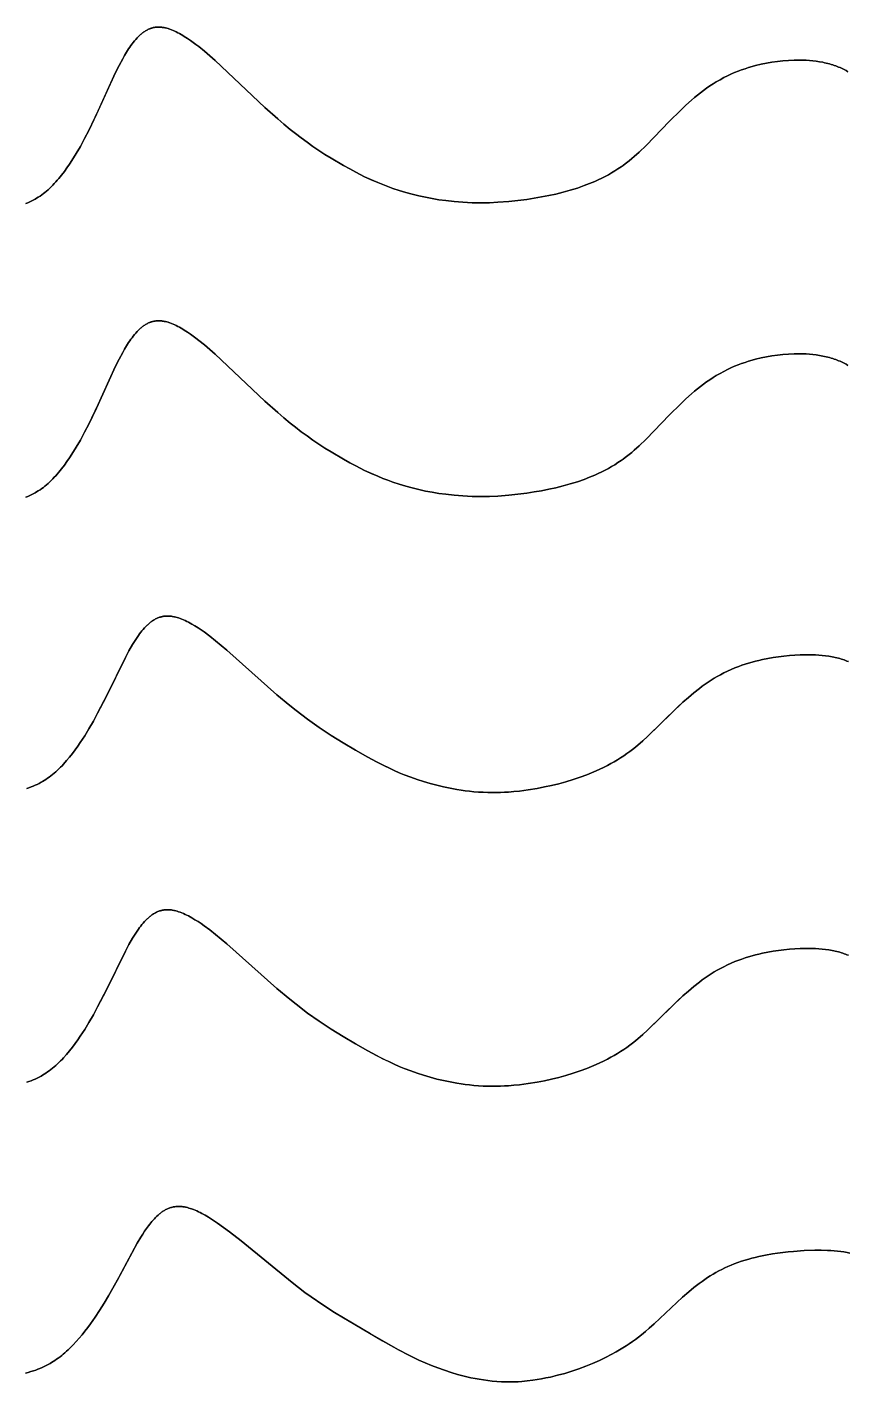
# Model space of a CAD drawing. Header units: feet. Extents: x 0 to 1.5, y 93.18 to 96.08.
# Drawn here: x 0.5625 to 0.75, y 93.5717 to 93.8813 of the extents above; entities that cross this region are included whole.
import ezdxf

# ---------------------------------------------------------------- set-up
doc = ezdxf.new("R2010")
doc.units = ezdxf.units.FT
doc.header["$MEASUREMENT"] = 0
doc.layers.add('Default', color=7, linetype='Continuous', true_color=0x000000)

msp = doc.modelspace()

# ---------------------------------------------------------------- linework, layer by layer
at = {"layer": 'Default'}
for points in [[(0.56218, 93.841), (0.56265, 93.84119), (0.56311, 93.84139), (0.56356, 93.8416), (0.56401, 93.84183), (0.56434, 93.84201), (0.56466, 93.8422), (0.56506, 93.84245), (0.56545, 93.8427), (0.56583, 93.84297), (0.56621, 93.84325), (0.56657, 93.84354), (0.56693, 93.84384), (0.56729, 93.84415), (0.56763, 93.84446), (0.568, 93.84481), (0.56836, 93.84517), (0.56871, 93.84554), (0.56906, 93.84592), (0.5694, 93.8463), (0.56973, 93.84669), (0.57038, 93.84749), (0.57101, 93.84831), (0.57161, 93.84914), (0.57219, 93.84998), (0.57274, 93.85082), (0.57373, 93.85242), (0.57466, 93.85404), (0.57563, 93.85584), (0.57657, 93.85767), (0.57872, 93.86218), (0.58273, 93.87096), (0.58353, 93.87255), (0.58434, 93.87409), (0.58476, 93.87482), (0.58521, 93.87558), (0.58569, 93.87634), (0.58594, 93.87672), (0.5862, 93.87709), (0.58647, 93.87746), (0.58675, 93.87782), (0.58703, 93.87817), (0.58732, 93.87851), (0.58762, 93.87884), (0.58777, 93.87899), (0.58792, 93.87915), (0.58808, 93.8793), (0.58823, 93.87945), (0.58839, 93.87959), (0.58855, 93.87973), (0.58871, 93.87986), (0.58887, 93.87998), (0.58904, 93.8801), (0.5892, 93.88022), (0.58937, 93.88033), (0.58955, 93.88044), (0.58972, 93.88055), (0.5899, 93.88064), (0.59008, 93.88073), (0.59026, 93.88082), (0.59045, 93.8809), (0.59055, 93.88094), (0.59064, 93.88097), (0.59074, 93.88101), (0.59083, 93.88104), (0.59093, 93.88107), (0.59103, 93.8811), (0.59113, 93.88113), (0.59123, 93.88115), (0.59133, 93.88118), (0.59143, 93.8812), (0.59159, 93.88123), (0.59176, 93.88126), (0.59192, 93.88128), (0.59209, 93.88129), (0.59227, 93.8813), (0.59244, 93.88131), (0.59262, 93.88131), (0.5928, 93.8813), (0.59295, 93.8813), (0.5931, 93.88128), (0.59324, 93.88127), (0.59339, 93.88125), (0.59349, 93.88124), (0.59364, 93.88121), (0.5938, 93.88118), (0.59395, 93.88115), (0.5941, 93.88112), (0.5944, 93.88104), (0.5947, 93.88096), (0.59489, 93.8809), (0.59508, 93.88084), (0.59545, 93.8807), (0.59583, 93.88055), (0.59621, 93.88038), (0.59658, 93.88021), (0.59696, 93.88002), (0.59733, 93.87982), (0.59769, 93.87962), (0.59806, 93.87941), (0.59841, 93.87919), (0.59911, 93.87874), (0.59979, 93.87828), (0.60043, 93.87782), (0.60108, 93.87734), (0.60172, 93.87684), (0.603, 93.8758), (0.60426, 93.87473), (0.60547, 93.87366), (0.6168, 93.86297), (0.61974, 93.86033), (0.62115, 93.85911), (0.62259, 93.85793), (0.62379, 93.85698), (0.62512, 93.85597), (0.62646, 93.85499), (0.6278, 93.85404), (0.62917, 93.85312), (0.63054, 93.85222), (0.63194, 93.85135), (0.63481, 93.84966), (0.6362, 93.84889), (0.6376, 93.84814), (0.63961, 93.84712), (0.64146, 93.84627), (0.64259, 93.84578), (0.64373, 93.84532), (0.64488, 93.84488), (0.64604, 93.84446), (0.64751, 93.84397), (0.649, 93.84353), (0.6505, 93.84312), (0.65201, 93.84275), (0.65353, 93.84242), (0.65505, 93.84212), (0.65658, 93.84187), (0.65812, 93.84166), (0.66007, 93.84144), (0.66201, 93.84129), (0.66416, 93.84119), (0.66632, 93.84116), (0.66816, 93.84119), (0.67, 93.84128), (0.67253, 93.84147), (0.6746, 93.84169), (0.67666, 93.84195), (0.67832, 93.8422), (0.67998, 93.84249), (0.68165, 93.84281), (0.68331, 93.84317), (0.68495, 93.84358), (0.68659, 93.84403), (0.6882, 93.84453), (0.68979, 93.84509), (0.69101, 93.84556), (0.69221, 93.84606), (0.69299, 93.84641), (0.69376, 93.84678), (0.69453, 93.84717), (0.69528, 93.84757), (0.69602, 93.84799), (0.69675, 93.84843), (0.69747, 93.8489), (0.69818, 93.84938), (0.69865, 93.84971), (0.69912, 93.85006), (0.70003, 93.85077), (0.70061, 93.85125), (0.70118, 93.85174), (0.70229, 93.85274), (0.70389, 93.85427), (0.70926, 93.85979), (0.71174, 93.86228), (0.71301, 93.86348), (0.71431, 93.86465), (0.71497, 93.86521), (0.71564, 93.86577), (0.71632, 93.86631), (0.71702, 93.86684), (0.71772, 93.86735), (0.71845, 93.86785), (0.71919, 93.86833), (0.71994, 93.8688), (0.72079, 93.86929), (0.72164, 93.86976), (0.72252, 93.87019), (0.7234, 93.87061), (0.72411, 93.87091), (0.7249, 93.87123), (0.72571, 93.87153), (0.7265, 93.8718), (0.72731, 93.87206), (0.72812, 93.8723), (0.72893, 93.87252), (0.73015, 93.87281), (0.73139, 93.87307), (0.73264, 93.87329), (0.7339, 93.87347), (0.73516, 93.87361), (0.73643, 93.87371), (0.73769, 93.87377), (0.73895, 93.87378), (0.73969, 93.87376), (0.74043, 93.87373), (0.74121, 93.87368), (0.74199, 93.87361), (0.74276, 93.87352), (0.74354, 93.8734), (0.74431, 93.87326), (0.74469, 93.87318), (0.74507, 93.87309), (0.74545, 93.873), (0.74582, 93.87289), (0.7462, 93.87278), (0.74657, 93.87267), (0.7469, 93.87256), (0.74723, 93.87244), (0.74756, 93.87232), (0.74788, 93.87218), (0.7482, 93.87205), (0.74852, 93.8719), (0.74884, 93.87175), (0.74915, 93.8716), (0.74959, 93.87136), (0.75001, 93.87112)], [(0.75001, 93.87112), (0.74959, 93.87136), (0.74915, 93.8716), (0.74884, 93.87175), (0.74852, 93.8719), (0.7482, 93.87205), (0.74788, 93.87218), (0.74756, 93.87232), (0.74723, 93.87244), (0.7469, 93.87256), (0.74657, 93.87267), (0.7462, 93.87278), (0.74582, 93.87289), (0.74545, 93.873), (0.74507, 93.87309), (0.74469, 93.87318), (0.74431, 93.87326), (0.74354, 93.8734), (0.74276, 93.87352), (0.74199, 93.87361), (0.74121, 93.87368), (0.74043, 93.87373), (0.73969, 93.87376), (0.73895, 93.87378), (0.73769, 93.87377), (0.73643, 93.87371), (0.73516, 93.87361), (0.7339, 93.87347), (0.73264, 93.87329), (0.73139, 93.87307), (0.73015, 93.87281), (0.72893, 93.87252), (0.72812, 93.8723), (0.72731, 93.87206), (0.7265, 93.8718), (0.72571, 93.87153), (0.7249, 93.87123), (0.72411, 93.87091), (0.7234, 93.87061), (0.72252, 93.87019), (0.72164, 93.86976), (0.72079, 93.86929), (0.71994, 93.8688), (0.71919, 93.86833), (0.71845, 93.86785), (0.71772, 93.86735), (0.71702, 93.86684), (0.71632, 93.86631), (0.71564, 93.86577), (0.71497, 93.86521), (0.71431, 93.86465), (0.71301, 93.86348), (0.71174, 93.86228), (0.70926, 93.85979), (0.70389, 93.85427), (0.70229, 93.85274), (0.70118, 93.85174), (0.70061, 93.85125), (0.70003, 93.85077), (0.69912, 93.85006), (0.69865, 93.84971), (0.69818, 93.84938), (0.69747, 93.8489), (0.69675, 93.84843), (0.69602, 93.84799), (0.69528, 93.84757), (0.69453, 93.84717), (0.69376, 93.84678), (0.69299, 93.84641), (0.69221, 93.84606), (0.69101, 93.84556), (0.68979, 93.84509), (0.6882, 93.84453), (0.68659, 93.84403), (0.68495, 93.84358), (0.68331, 93.84317), (0.68165, 93.84281), (0.67998, 93.84249), (0.67832, 93.8422), (0.67666, 93.84195), (0.6746, 93.84169), (0.67253, 93.84147), (0.67, 93.84128), (0.66816, 93.84119), (0.66632, 93.84116), (0.66416, 93.84119), (0.66201, 93.84129), (0.66007, 93.84144), (0.65812, 93.84166), (0.65658, 93.84187), (0.65505, 93.84212), (0.65353, 93.84242), (0.65201, 93.84275), (0.6505, 93.84312), (0.649, 93.84353), (0.64751, 93.84397), (0.64604, 93.84446), (0.64488, 93.84488), (0.64373, 93.84532), (0.64259, 93.84578), (0.64118, 93.84639), (0.63961, 93.84712), (0.6376, 93.84814), (0.6362, 93.84889), (0.63481, 93.84966), (0.63194, 93.85135), (0.63054, 93.85222), (0.62917, 93.85312), (0.6278, 93.85404), (0.62646, 93.85499), (0.62512, 93.85597), (0.62379, 93.85698), (0.62259, 93.85793), (0.62115, 93.85911), (0.61974, 93.86033), (0.6168, 93.86297), (0.60547, 93.87366), (0.60426, 93.87473), (0.603, 93.8758), (0.60172, 93.87684), (0.60108, 93.87734), (0.60043, 93.87782), (0.59979, 93.87828), (0.59911, 93.87874), (0.59841, 93.87919), (0.59806, 93.87941), (0.59769, 93.87962), (0.59733, 93.87982), (0.59696, 93.88002), (0.59658, 93.88021), (0.59621, 93.88038), (0.59583, 93.88055), (0.59545, 93.8807), (0.59508, 93.88084), (0.59489, 93.8809), (0.5947, 93.88096), (0.5944, 93.88104), (0.5941, 93.88112), (0.59395, 93.88115), (0.5938, 93.88118), (0.59364, 93.88121), (0.59349, 93.88124), (0.59339, 93.88125), (0.59324, 93.88127), (0.5931, 93.88128), (0.59295, 93.8813), (0.5928, 93.8813), (0.59262, 93.88131), (0.59244, 93.88131), (0.59227, 93.8813), (0.59209, 93.88129), (0.59192, 93.88128), (0.59176, 93.88126), (0.59159, 93.88123), (0.59143, 93.8812), (0.59133, 93.88118), (0.59123, 93.88115), (0.59113, 93.88113), (0.59103, 93.8811), (0.59093, 93.88107), (0.59083, 93.88104), (0.59074, 93.88101), (0.59064, 93.88097), (0.59055, 93.88094), (0.59045, 93.8809), (0.59026, 93.88082), (0.59008, 93.88073), (0.5899, 93.88064), (0.58972, 93.88055), (0.58955, 93.88044), (0.58937, 93.88033), (0.5892, 93.88022), (0.58904, 93.8801), (0.58887, 93.87998), (0.58871, 93.87986), (0.58855, 93.87973), (0.58839, 93.87959), (0.58823, 93.87945), (0.58808, 93.8793), (0.58792, 93.87915), (0.58777, 93.87899), (0.58762, 93.87884), (0.58732, 93.87851), (0.58703, 93.87817), (0.58675, 93.87782), (0.58647, 93.87746), (0.5862, 93.87709), (0.58594, 93.87672), (0.58569, 93.87634), (0.58521, 93.87558), (0.58476, 93.87482), (0.58434, 93.87409), (0.58353, 93.87255), (0.58273, 93.87096), (0.57835, 93.86138), (0.57657, 93.85767), (0.57563, 93.85584), (0.57466, 93.85404), (0.57373, 93.85242), (0.57274, 93.85082), (0.57219, 93.84998), (0.57161, 93.84914), (0.57101, 93.84831), (0.57038, 93.84749), (0.56973, 93.84669), (0.5694, 93.8463), (0.56906, 93.84592), (0.56871, 93.84554), (0.56836, 93.84517), (0.568, 93.84481), (0.56763, 93.84446), (0.56729, 93.84415), (0.56693, 93.84384), (0.56657, 93.84354), (0.56621, 93.84325), (0.56583, 93.84297), (0.56545, 93.8427), (0.56506, 93.84245), (0.56466, 93.8422), (0.56434, 93.84201), (0.56401, 93.84183), (0.56356, 93.8416), (0.56311, 93.84139), (0.56265, 93.84119), (0.56218, 93.841)], [(0.56218, 93.77389), (0.56265, 93.77408), (0.56311, 93.77427), (0.56356, 93.77449), (0.56401, 93.77472), (0.56434, 93.7749), (0.56466, 93.77509), (0.56506, 93.77533), (0.56545, 93.77559), (0.56583, 93.77586), (0.56621, 93.77614), (0.56657, 93.77643), (0.56693, 93.77673), (0.56729, 93.77704), (0.56763, 93.77735), (0.568, 93.7777), (0.56836, 93.77806), (0.56871, 93.77843), (0.56906, 93.7788), (0.5694, 93.77919), (0.56973, 93.77958), (0.57038, 93.78038), (0.57101, 93.78119), (0.57161, 93.78203), (0.57219, 93.78287), (0.57274, 93.78371), (0.57373, 93.7853), (0.57466, 93.78692), (0.57563, 93.78873), (0.57657, 93.79056), (0.57872, 93.79506), (0.58273, 93.80384), (0.58353, 93.80544), (0.58434, 93.80697), (0.58476, 93.80771), (0.58521, 93.80847), (0.58569, 93.80923), (0.58594, 93.8096), (0.5862, 93.80998), (0.58647, 93.81034), (0.58675, 93.8107), (0.58703, 93.81106), (0.58732, 93.8114), (0.58762, 93.81172), (0.58777, 93.81188), (0.58792, 93.81204), (0.58808, 93.81219), (0.58823, 93.81233), (0.58839, 93.81248), (0.58855, 93.81261), (0.58871, 93.81274), (0.58887, 93.81287), (0.58904, 93.81299), (0.5892, 93.81311), (0.58937, 93.81322), (0.58955, 93.81333), (0.58972, 93.81343), (0.5899, 93.81353), (0.59008, 93.81362), (0.59026, 93.81371), (0.59045, 93.81379), (0.59055, 93.81383), (0.59064, 93.81386), (0.59074, 93.8139), (0.59083, 93.81393), (0.59093, 93.81396), (0.59103, 93.81399), (0.59113, 93.81402), (0.59123, 93.81404), (0.59133, 93.81407), (0.59143, 93.81409), (0.59159, 93.81412), (0.59176, 93.81414), (0.59192, 93.81417), (0.59209, 93.81418), (0.59227, 93.81419), (0.59244, 93.8142), (0.59262, 93.8142), (0.5928, 93.81419), (0.59295, 93.81418), (0.5931, 93.81417), (0.59324, 93.81416), (0.59339, 93.81414), (0.59349, 93.81412), (0.59364, 93.8141), (0.5938, 93.81407), (0.59395, 93.81404), (0.5941, 93.81401), (0.5944, 93.81393), (0.5947, 93.81385), (0.59489, 93.81379), (0.59508, 93.81372), (0.59545, 93.81359), (0.59583, 93.81344), (0.59621, 93.81327), (0.59658, 93.8131), (0.59696, 93.81291), (0.59733, 93.81271), (0.59769, 93.81251), (0.59806, 93.8123), (0.59841, 93.81208), (0.59911, 93.81163), (0.59979, 93.81117), (0.60043, 93.81071), (0.60108, 93.81023), (0.60172, 93.80973), (0.603, 93.80869), (0.60426, 93.80762), (0.60547, 93.80655), (0.6168, 93.79586), (0.61974, 93.79321), (0.62115, 93.792), (0.62259, 93.79082), (0.62379, 93.78987), (0.62512, 93.78886), (0.62646, 93.78788), (0.6278, 93.78693), (0.62917, 93.78601), (0.63054, 93.78511), (0.63194, 93.78424), (0.63481, 93.78255), (0.6362, 93.78177), (0.6376, 93.78102), (0.63961, 93.78001), (0.64146, 93.77916), (0.64259, 93.77867), (0.64373, 93.7782), (0.64488, 93.77777), (0.64604, 93.77735), (0.64751, 93.77686), (0.649, 93.77641), (0.6505, 93.776), (0.65201, 93.77563), (0.65353, 93.7753), (0.65505, 93.77501), (0.65658, 93.77476), (0.65812, 93.77455), (0.66007, 93.77433), (0.66201, 93.77418), (0.66416, 93.77408), (0.66632, 93.77405), (0.66816, 93.77408), (0.67, 93.77416), (0.67253, 93.77436), (0.6746, 93.77458), (0.67666, 93.77484), (0.67832, 93.77509), (0.67998, 93.77538), (0.68165, 93.7757), (0.68331, 93.77606), (0.68495, 93.77647), (0.68659, 93.77692), (0.6882, 93.77742), (0.68979, 93.77797), (0.69101, 93.77844), (0.69221, 93.77895), (0.69299, 93.7793), (0.69376, 93.77967), (0.69453, 93.78005), (0.69528, 93.78046), (0.69602, 93.78088), (0.69675, 93.78132), (0.69747, 93.78178), (0.69818, 93.78226), (0.69865, 93.7826), (0.69912, 93.78294), (0.70003, 93.78366), (0.70061, 93.78413), (0.70118, 93.78462), (0.70229, 93.78563), (0.70389, 93.78716), (0.70926, 93.79268), (0.71174, 93.79517), (0.71301, 93.79637), (0.71431, 93.79753), (0.71497, 93.7981), (0.71564, 93.79865), (0.71632, 93.7992), (0.71702, 93.79972), (0.71772, 93.80024), (0.71845, 93.80074), (0.71919, 93.80122), (0.71994, 93.80169), (0.72079, 93.80218), (0.72164, 93.80264), (0.72252, 93.80308), (0.7234, 93.80349), (0.72411, 93.8038), (0.7249, 93.80412), (0.72571, 93.80441), (0.7265, 93.80469), (0.72731, 93.80495), (0.72812, 93.80519), (0.72893, 93.80541), (0.73015, 93.8057), (0.73139, 93.80596), (0.73264, 93.80618), (0.7339, 93.80636), (0.73516, 93.8065), (0.73643, 93.8066), (0.73769, 93.80665), (0.73895, 93.80667), (0.73969, 93.80665), (0.74043, 93.80662), (0.74121, 93.80657), (0.74199, 93.8065), (0.74276, 93.80641), (0.74354, 93.80629), (0.74431, 93.80615), (0.74469, 93.80607), (0.74507, 93.80598), (0.74545, 93.80588), (0.74582, 93.80578), (0.7462, 93.80567), (0.74657, 93.80556), (0.7469, 93.80544), (0.74723, 93.80533), (0.74756, 93.8052), (0.74788, 93.80507), (0.7482, 93.80494), (0.74852, 93.80479), (0.74884, 93.80464), (0.74915, 93.80448), (0.74959, 93.80425), (0.75001, 93.804)], [(0.75001, 93.804), (0.74959, 93.80425), (0.74915, 93.80448), (0.74884, 93.80464), (0.74852, 93.80479), (0.7482, 93.80494), (0.74788, 93.80507), (0.74756, 93.8052), (0.74723, 93.80533), (0.7469, 93.80544), (0.74657, 93.80556), (0.7462, 93.80567), (0.74582, 93.80578), (0.74545, 93.80588), (0.74507, 93.80598), (0.74469, 93.80607), (0.74431, 93.80615), (0.74354, 93.80629), (0.74276, 93.80641), (0.74199, 93.8065), (0.74121, 93.80657), (0.74043, 93.80662), (0.73969, 93.80665), (0.73895, 93.80667), (0.73769, 93.80665), (0.73643, 93.8066), (0.73516, 93.8065), (0.7339, 93.80636), (0.73264, 93.80618), (0.73139, 93.80596), (0.73015, 93.8057), (0.72893, 93.80541), (0.72812, 93.80519), (0.72731, 93.80495), (0.7265, 93.80469), (0.72571, 93.80441), (0.7249, 93.80412), (0.72411, 93.8038), (0.7234, 93.80349), (0.72252, 93.80308), (0.72164, 93.80264), (0.72079, 93.80218), (0.71994, 93.80169), (0.71919, 93.80122), (0.71845, 93.80074), (0.71772, 93.80024), (0.71702, 93.79972), (0.71632, 93.7992), (0.71564, 93.79865), (0.71497, 93.7981), (0.71431, 93.79753), (0.71301, 93.79637), (0.71174, 93.79517), (0.70926, 93.79268), (0.70389, 93.78716), (0.70229, 93.78563), (0.70118, 93.78462), (0.70061, 93.78413), (0.70003, 93.78366), (0.69912, 93.78294), (0.69865, 93.7826), (0.69818, 93.78226), (0.69747, 93.78178), (0.69675, 93.78132), (0.69602, 93.78088), (0.69528, 93.78046), (0.69453, 93.78005), (0.69376, 93.77967), (0.69299, 93.7793), (0.69221, 93.77895), (0.69101, 93.77844), (0.68979, 93.77797), (0.6882, 93.77742), (0.68659, 93.77692), (0.68495, 93.77647), (0.68331, 93.77606), (0.68165, 93.7757), (0.67998, 93.77538), (0.67832, 93.77509), (0.67666, 93.77484), (0.6746, 93.77458), (0.67253, 93.77436), (0.67, 93.77416), (0.66816, 93.77408), (0.66632, 93.77405), (0.66416, 93.77408), (0.66201, 93.77418), (0.66007, 93.77433), (0.65812, 93.77455), (0.65658, 93.77476), (0.65505, 93.77501), (0.65353, 93.7753), (0.65201, 93.77563), (0.6505, 93.776), (0.649, 93.77641), (0.64751, 93.77686), (0.64604, 93.77735), (0.64488, 93.77777), (0.64373, 93.7782), (0.64259, 93.77867), (0.64118, 93.77928), (0.63961, 93.78001), (0.6376, 93.78102), (0.6362, 93.78177), (0.63481, 93.78255), (0.63194, 93.78424), (0.63054, 93.78511), (0.62917, 93.78601), (0.6278, 93.78693), (0.62646, 93.78788), (0.62512, 93.78886), (0.62379, 93.78987), (0.62259, 93.79082), (0.62115, 93.792), (0.61974, 93.79321), (0.6168, 93.79586), (0.60547, 93.80655), (0.60426, 93.80762), (0.603, 93.80869), (0.60172, 93.80973), (0.60108, 93.81023), (0.60043, 93.81071), (0.59979, 93.81117), (0.59911, 93.81163), (0.59841, 93.81208), (0.59806, 93.8123), (0.59769, 93.81251), (0.59733, 93.81271), (0.59696, 93.81291), (0.59658, 93.8131), (0.59621, 93.81327), (0.59583, 93.81344), (0.59545, 93.81359), (0.59508, 93.81372), (0.59489, 93.81379), (0.5947, 93.81385), (0.5944, 93.81393), (0.5941, 93.81401), (0.59395, 93.81404), (0.5938, 93.81407), (0.59364, 93.8141), (0.59349, 93.81412), (0.59339, 93.81414), (0.59324, 93.81416), (0.5931, 93.81417), (0.59295, 93.81418), (0.5928, 93.81419), (0.59262, 93.8142), (0.59244, 93.8142), (0.59227, 93.81419), (0.59209, 93.81418), (0.59192, 93.81417), (0.59176, 93.81414), (0.59159, 93.81412), (0.59143, 93.81409), (0.59133, 93.81407), (0.59123, 93.81404), (0.59113, 93.81402), (0.59103, 93.81399), (0.59093, 93.81396), (0.59083, 93.81393), (0.59074, 93.8139), (0.59064, 93.81386), (0.59055, 93.81383), (0.59045, 93.81379), (0.59026, 93.81371), (0.59008, 93.81362), (0.5899, 93.81353), (0.58972, 93.81343), (0.58955, 93.81333), (0.58937, 93.81322), (0.5892, 93.81311), (0.58904, 93.81299), (0.58887, 93.81287), (0.58871, 93.81274), (0.58855, 93.81261), (0.58839, 93.81248), (0.58823, 93.81233), (0.58808, 93.81219), (0.58792, 93.81204), (0.58777, 93.81188), (0.58762, 93.81172), (0.58732, 93.8114), (0.58703, 93.81106), (0.58675, 93.8107), (0.58647, 93.81034), (0.5862, 93.80998), (0.58594, 93.8096), (0.58569, 93.80923), (0.58521, 93.80847), (0.58476, 93.80771), (0.58434, 93.80697), (0.58353, 93.80544), (0.58273, 93.80384), (0.57835, 93.79427), (0.57657, 93.79056), (0.57563, 93.78873), (0.57466, 93.78692), (0.57373, 93.7853), (0.57274, 93.78371), (0.57219, 93.78287), (0.57161, 93.78203), (0.57101, 93.78119), (0.57038, 93.78038), (0.56973, 93.77958), (0.5694, 93.77919), (0.56906, 93.7788), (0.56871, 93.77843), (0.56836, 93.77806), (0.568, 93.7777), (0.56763, 93.77735), (0.56729, 93.77704), (0.56693, 93.77673), (0.56657, 93.77643), (0.56621, 93.77614), (0.56583, 93.77586), (0.56545, 93.77559), (0.56506, 93.77533), (0.56466, 93.77509), (0.56434, 93.7749), (0.56401, 93.77472), (0.56356, 93.77449), (0.56311, 93.77427), (0.56265, 93.77408), (0.56218, 93.77389)], [(0.56242, 93.70734), (0.56291, 93.7075), (0.56339, 93.70767), (0.56386, 93.70786), (0.56433, 93.70806), (0.56479, 93.70827), (0.56525, 93.7085), (0.5657, 93.70874), (0.56603, 93.70894), (0.56636, 93.70913), (0.56676, 93.70939), (0.56716, 93.70966), (0.56754, 93.70994), (0.56792, 93.71023), (0.5683, 93.71052), (0.56867, 93.71083), (0.56903, 93.71114), (0.56938, 93.71146), (0.56975, 93.71181), (0.57012, 93.71217), (0.57048, 93.71254), (0.57083, 93.71292), (0.57152, 93.71369), (0.57219, 93.71449), (0.57284, 93.7153), (0.57347, 93.71613), (0.57407, 93.71697), (0.57465, 93.71781), (0.57566, 93.71938), (0.57663, 93.72097), (0.57764, 93.72273), (0.57861, 93.72451), (0.58084, 93.72889), (0.58495, 93.73726), (0.58575, 93.73877), (0.58658, 93.74021), (0.587, 93.7409), (0.58746, 93.74161), (0.58795, 93.74232), (0.5882, 93.74267), (0.58846, 93.74302), (0.58874, 93.74336), (0.58901, 93.74369), (0.5893, 93.74401), (0.58959, 93.74432), (0.5899, 93.74462), (0.59005, 93.74476), (0.5902, 93.7449), (0.59036, 93.74504), (0.59052, 93.74517), (0.59068, 93.7453), (0.59084, 93.74542), (0.59101, 93.74554), (0.59117, 93.74566), (0.59134, 93.74577), (0.59151, 93.74587), (0.59169, 93.74597), (0.59186, 93.74607), (0.59204, 93.74616), (0.59222, 93.74624), (0.5924, 93.74632), (0.59259, 93.74639), (0.59278, 93.74645), (0.59297, 93.74651), (0.59307, 93.74654), (0.59316, 93.74657), (0.59326, 93.74659), (0.59336, 93.74661), (0.59346, 93.74663), (0.59356, 93.74665), (0.59366, 93.74667), (0.59376, 93.74668), (0.59393, 93.74671), (0.59409, 93.74672), (0.59426, 93.74673), (0.59443, 93.74674), (0.59461, 93.74674), (0.59479, 93.74674), (0.59497, 93.74673), (0.59516, 93.74671), (0.59531, 93.7467), (0.59545, 93.74668), (0.5956, 93.74666), (0.59586, 93.74661), (0.59601, 93.74658), (0.59617, 93.74655), (0.59648, 93.74647), (0.59679, 93.74639), (0.59709, 93.74629), (0.59747, 93.74616), (0.59785, 93.74601), (0.59823, 93.74585), (0.59861, 93.74568), (0.59899, 93.7455), (0.59937, 93.74531), (0.59974, 93.74511), (0.60012, 93.7449), (0.60085, 93.74447), (0.60156, 93.74401), (0.60225, 93.74355), (0.60291, 93.74309), (0.60423, 93.74211), (0.60555, 93.74108), (0.6081, 93.73895), (0.61957, 93.72874), (0.62251, 93.72627), (0.62393, 93.72513), (0.62657, 93.72314), (0.62925, 93.72124), (0.63195, 93.71946), (0.6347, 93.71774), (0.63752, 93.71607), (0.6403, 93.71449), (0.64229, 93.71341), (0.64412, 93.71248), (0.64525, 93.71195), (0.64638, 93.71143), (0.64752, 93.71094), (0.64867, 93.71046), (0.65013, 93.70991), (0.6516, 93.70938), (0.65308, 93.7089), (0.65458, 93.70846), (0.65609, 93.70805), (0.65761, 93.70769), (0.65914, 93.70737), (0.66067, 93.70709), (0.66163, 93.70694), (0.6626, 93.70681), (0.66356, 93.7067), (0.66453, 93.7066), (0.6656, 93.70652), (0.66666, 93.70646), (0.66773, 93.70642), (0.6688, 93.7064), (0.66971, 93.7064), (0.67062, 93.70642), (0.67153, 93.70646), (0.67244, 93.70652), (0.6737, 93.70662), (0.67495, 93.70675), (0.67699, 93.70702), (0.67902, 93.70735), (0.68067, 93.70767), (0.68232, 93.70803), (0.68396, 93.70843), (0.6856, 93.70887), (0.68722, 93.70936), (0.68882, 93.7099), (0.6904, 93.71048), (0.69196, 93.71112), (0.69316, 93.71165), (0.69434, 93.71222), (0.6951, 93.71261), (0.69586, 93.71301), (0.69661, 93.71344), (0.69735, 93.71387), (0.69808, 93.71433), (0.6988, 93.7148), (0.69951, 93.71529), (0.7002, 93.71579), (0.70112, 93.7165), (0.70201, 93.71723), (0.70314, 93.71821), (0.70424, 93.71922), (0.7111, 93.72592), (0.71233, 93.72706), (0.71356, 93.72815), (0.71481, 93.7292), (0.71608, 93.73021), (0.71674, 93.7307), (0.7174, 93.73117), (0.71807, 93.73163), (0.71876, 93.73208), (0.71945, 93.73251), (0.72017, 93.73293), (0.72089, 93.73333), (0.72164, 93.73372), (0.72247, 93.73413), (0.72332, 93.73452), (0.72418, 93.73488), (0.72505, 93.73522), (0.72574, 93.73547), (0.72652, 93.73573), (0.72732, 93.73597), (0.7281, 93.7362), (0.7289, 93.73641), (0.72969, 93.73661), (0.73049, 93.73679), (0.7317, 93.73704), (0.73292, 93.73726), (0.73415, 93.73744), (0.73539, 93.7376), (0.73663, 93.73772), (0.73788, 93.73781), (0.73912, 93.73787), (0.74035, 93.73789), (0.74108, 93.73789), (0.74181, 93.73788), (0.74257, 93.73785), (0.74333, 93.73781), (0.7441, 93.73774), (0.74486, 93.73766), (0.74562, 93.73755), (0.74637, 93.73742), (0.74675, 93.73735), (0.74712, 93.73727), (0.74749, 93.73718), (0.74786, 93.73709), (0.74819, 93.737), (0.74851, 93.7369), (0.74883, 93.7368), (0.74915, 93.73669), (0.74947, 93.73658), (0.74978, 93.73646), (0.7501, 93.73633)], [(0.7501, 93.73633), (0.74978, 93.73646), (0.74947, 93.73658), (0.74915, 93.73669), (0.74883, 93.7368), (0.74851, 93.7369), (0.74819, 93.737), (0.74786, 93.73709), (0.74749, 93.73718), (0.74712, 93.73727), (0.74675, 93.73735), (0.74637, 93.73742), (0.74562, 93.73755), (0.74486, 93.73766), (0.7441, 93.73774), (0.74333, 93.73781), (0.74257, 93.73785), (0.74181, 93.73788), (0.74108, 93.73789), (0.74035, 93.73789), (0.73912, 93.73787), (0.73788, 93.73781), (0.73663, 93.73772), (0.73539, 93.7376), (0.73415, 93.73744), (0.73292, 93.73726), (0.7317, 93.73704), (0.73049, 93.73679), (0.72969, 93.73661), (0.7289, 93.73641), (0.7281, 93.7362), (0.72732, 93.73597), (0.72652, 93.73573), (0.72574, 93.73547), (0.72505, 93.73522), (0.72418, 93.73488), (0.72332, 93.73452), (0.72247, 93.73413), (0.72164, 93.73372), (0.72089, 93.73333), (0.72017, 93.73293), (0.71945, 93.73251), (0.71876, 93.73208), (0.71807, 93.73163), (0.7174, 93.73117), (0.71674, 93.7307), (0.71608, 93.73021), (0.71481, 93.7292), (0.71356, 93.72815), (0.71233, 93.72706), (0.70969, 93.72457), (0.70424, 93.71922), (0.70314, 93.71821), (0.70201, 93.71723), (0.70112, 93.7165), (0.7002, 93.71579), (0.69951, 93.71529), (0.6988, 93.7148), (0.69808, 93.71433), (0.69735, 93.71387), (0.69661, 93.71344), (0.69586, 93.71301), (0.6951, 93.71261), (0.69434, 93.71222), (0.69316, 93.71165), (0.69196, 93.71112), (0.6904, 93.71048), (0.68882, 93.7099), (0.68722, 93.70936), (0.6856, 93.70887), (0.68396, 93.70843), (0.68232, 93.70803), (0.68067, 93.70767), (0.67902, 93.70735), (0.67699, 93.70702), (0.67495, 93.70675), (0.6737, 93.70662), (0.67244, 93.70652), (0.67153, 93.70646), (0.67062, 93.70642), (0.66971, 93.7064), (0.6688, 93.7064), (0.66773, 93.70642), (0.66666, 93.70646), (0.6656, 93.70652), (0.66453, 93.7066), (0.66356, 93.7067), (0.6626, 93.70681), (0.66163, 93.70694), (0.66067, 93.70709), (0.65914, 93.70737), (0.65761, 93.70769), (0.65609, 93.70805), (0.65458, 93.70846), (0.65308, 93.7089), (0.6516, 93.70938), (0.65013, 93.70991), (0.64867, 93.71046), (0.64752, 93.71094), (0.64638, 93.71143), (0.64525, 93.71195), (0.64384, 93.71262), (0.64229, 93.71341), (0.6403, 93.71449), (0.63752, 93.71607), (0.6347, 93.71774), (0.63195, 93.71946), (0.62925, 93.72124), (0.62657, 93.72314), (0.62393, 93.72513), (0.62251, 93.72627), (0.61957, 93.72874), (0.6081, 93.73895), (0.60555, 93.74108), (0.60423, 93.74211), (0.60291, 93.74309), (0.60225, 93.74355), (0.60156, 93.74401), (0.60085, 93.74447), (0.60012, 93.7449), (0.59974, 93.74511), (0.59937, 93.74531), (0.59899, 93.7455), (0.59861, 93.74568), (0.59823, 93.74585), (0.59785, 93.74601), (0.59747, 93.74616), (0.59709, 93.74629), (0.59679, 93.74639), (0.59648, 93.74647), (0.59617, 93.74655), (0.59601, 93.74658), (0.59575, 93.74663), (0.5956, 93.74666), (0.59545, 93.74668), (0.59531, 93.7467), (0.59516, 93.74671), (0.59497, 93.74673), (0.59479, 93.74674), (0.59461, 93.74674), (0.59443, 93.74674), (0.59426, 93.74673), (0.59409, 93.74672), (0.59393, 93.74671), (0.59376, 93.74668), (0.59366, 93.74667), (0.59356, 93.74665), (0.59346, 93.74663), (0.59336, 93.74661), (0.59326, 93.74659), (0.59316, 93.74657), (0.59307, 93.74654), (0.59297, 93.74651), (0.59278, 93.74645), (0.59259, 93.74639), (0.5924, 93.74632), (0.59222, 93.74624), (0.59204, 93.74616), (0.59186, 93.74607), (0.59169, 93.74597), (0.59151, 93.74587), (0.59134, 93.74577), (0.59117, 93.74566), (0.59101, 93.74554), (0.59084, 93.74542), (0.59068, 93.7453), (0.59052, 93.74517), (0.59036, 93.74504), (0.5902, 93.7449), (0.59005, 93.74476), (0.5899, 93.74462), (0.58959, 93.74432), (0.5893, 93.74401), (0.58901, 93.74369), (0.58874, 93.74336), (0.58846, 93.74302), (0.5882, 93.74267), (0.58795, 93.74232), (0.58746, 93.74161), (0.587, 93.7409), (0.58658, 93.74021), (0.58575, 93.73877), (0.58495, 93.73726), (0.58046, 93.72812), (0.57861, 93.72451), (0.57764, 93.72273), (0.57663, 93.72097), (0.57566, 93.71938), (0.57465, 93.71781), (0.57407, 93.71697), (0.57347, 93.71613), (0.57284, 93.7153), (0.57219, 93.71449), (0.57152, 93.71369), (0.57083, 93.71292), (0.57048, 93.71254), (0.57012, 93.71217), (0.56975, 93.71181), (0.56938, 93.71146), (0.56903, 93.71114), (0.56867, 93.71083), (0.5683, 93.71052), (0.56792, 93.71023), (0.56754, 93.70994), (0.56716, 93.70966), (0.56676, 93.70939), (0.56636, 93.70913), (0.56603, 93.70894), (0.5657, 93.70874), (0.56525, 93.7085), (0.56479, 93.70827), (0.56433, 93.70806), (0.56386, 93.70786), (0.56339, 93.70767), (0.56291, 93.7075), (0.56242, 93.70734)], [(0.56242, 93.64022), (0.56291, 93.64038), (0.56339, 93.64056), (0.56386, 93.64074), (0.56433, 93.64094), (0.56479, 93.64116), (0.56525, 93.64139), (0.5657, 93.64163), (0.56603, 93.64182), (0.56636, 93.64202), (0.56676, 93.64228), (0.56716, 93.64255), (0.56754, 93.64283), (0.56792, 93.64311), (0.5683, 93.64341), (0.56867, 93.64372), (0.56903, 93.64403), (0.56938, 93.64435), (0.56975, 93.6447), (0.57012, 93.64506), (0.57048, 93.64543), (0.57083, 93.64581), (0.57152, 93.64658), (0.57219, 93.64738), (0.57284, 93.64819), (0.57347, 93.64902), (0.57407, 93.64986), (0.57465, 93.6507), (0.57566, 93.65227), (0.57663, 93.65386), (0.57764, 93.65562), (0.57861, 93.6574), (0.58084, 93.66178), (0.58495, 93.67015), (0.58575, 93.67165), (0.58658, 93.6731), (0.587, 93.67379), (0.58746, 93.6745), (0.58795, 93.67521), (0.5882, 93.67556), (0.58846, 93.6759), (0.58874, 93.67624), (0.58901, 93.67658), (0.5893, 93.6769), (0.58959, 93.67721), (0.5899, 93.67751), (0.59005, 93.67765), (0.5902, 93.67779), (0.59036, 93.67793), (0.59052, 93.67806), (0.59068, 93.67819), (0.59084, 93.67831), (0.59101, 93.67843), (0.59117, 93.67855), (0.59134, 93.67865), (0.59151, 93.67876), (0.59169, 93.67886), (0.59186, 93.67895), (0.59204, 93.67904), (0.59222, 93.67913), (0.5924, 93.6792), (0.59259, 93.67928), (0.59278, 93.67934), (0.59297, 93.6794), (0.59307, 93.67943), (0.59316, 93.67945), (0.59326, 93.67948), (0.59336, 93.6795), (0.59346, 93.67952), (0.59356, 93.67954), (0.59366, 93.67956), (0.59376, 93.67957), (0.59393, 93.67959), (0.59409, 93.67961), (0.59426, 93.67962), (0.59443, 93.67963), (0.59461, 93.67963), (0.59479, 93.67962), (0.59497, 93.67962), (0.59516, 93.6796), (0.59531, 93.67959), (0.59545, 93.67957), (0.5956, 93.67955), (0.59586, 93.6795), (0.59601, 93.67947), (0.59617, 93.67944), (0.59648, 93.67936), (0.59679, 93.67927), (0.59709, 93.67918), (0.59747, 93.67905), (0.59785, 93.6789), (0.59823, 93.67874), (0.59861, 93.67857), (0.59899, 93.67839), (0.59937, 93.6782), (0.59974, 93.678), (0.60012, 93.67779), (0.60085, 93.67735), (0.60156, 93.6769), (0.60225, 93.67644), (0.60291, 93.67598), (0.60423, 93.675), (0.60555, 93.67396), (0.6081, 93.67184), (0.61957, 93.66163), (0.62251, 93.65915), (0.62393, 93.65802), (0.62657, 93.65602), (0.62925, 93.65413), (0.63195, 93.65234), (0.6347, 93.65063), (0.63752, 93.64896), (0.6403, 93.64738), (0.64229, 93.6463), (0.64412, 93.64537), (0.64525, 93.64484), (0.64638, 93.64432), (0.64752, 93.64382), (0.64867, 93.64335), (0.65013, 93.64279), (0.6516, 93.64227), (0.65308, 93.64179), (0.65458, 93.64134), (0.65609, 93.64094), (0.65761, 93.64058), (0.65914, 93.64026), (0.66067, 93.63998), (0.66163, 93.63983), (0.6626, 93.6397), (0.66356, 93.63959), (0.66453, 93.63949), (0.6656, 93.63941), (0.66666, 93.63934), (0.66773, 93.6393), (0.6688, 93.63929), (0.66971, 93.63929), (0.67062, 93.63931), (0.67153, 93.63935), (0.67244, 93.6394), (0.6737, 93.63951), (0.67495, 93.63964), (0.67699, 93.63991), (0.67902, 93.64024), (0.68067, 93.64056), (0.68232, 93.64091), (0.68396, 93.64131), (0.6856, 93.64176), (0.68722, 93.64225), (0.68882, 93.64279), (0.6904, 93.64337), (0.69196, 93.64401), (0.69316, 93.64454), (0.69434, 93.64511), (0.6951, 93.6455), (0.69586, 93.6459), (0.69661, 93.64632), (0.69735, 93.64676), (0.69808, 93.64721), (0.6988, 93.64769), (0.69951, 93.64817), (0.7002, 93.64868), (0.70112, 93.64938), (0.70201, 93.65012), (0.70314, 93.6511), (0.70424, 93.65211), (0.7111, 93.65881), (0.71233, 93.65994), (0.71356, 93.66104), (0.71481, 93.66209), (0.71608, 93.6631), (0.71674, 93.66358), (0.7174, 93.66406), (0.71807, 93.66452), (0.71876, 93.66496), (0.71945, 93.6654), (0.72017, 93.66582), (0.72089, 93.66622), (0.72164, 93.66661), (0.72247, 93.66702), (0.72332, 93.6674), (0.72418, 93.66777), (0.72505, 93.6681), (0.72574, 93.66835), (0.72652, 93.66862), (0.72732, 93.66886), (0.7281, 93.66909), (0.7289, 93.6693), (0.72969, 93.6695), (0.73049, 93.66968), (0.7317, 93.66993), (0.73292, 93.67014), (0.73415, 93.67033), (0.73539, 93.67048), (0.73663, 93.67061), (0.73788, 93.6707), (0.73912, 93.67076), (0.74035, 93.67078), (0.74108, 93.67078), (0.74181, 93.67077), (0.74257, 93.67074), (0.74333, 93.6707), (0.7441, 93.67063), (0.74486, 93.67055), (0.74562, 93.67044), (0.74637, 93.67031), (0.74675, 93.67024), (0.74712, 93.67016), (0.74749, 93.67007), (0.74786, 93.66998), (0.74819, 93.66989), (0.74851, 93.66979), (0.74883, 93.66969), (0.74915, 93.66958), (0.74947, 93.66947), (0.74978, 93.66935), (0.7501, 93.66922)], [(0.7501, 93.66922), (0.74978, 93.66935), (0.74947, 93.66947), (0.74915, 93.66958), (0.74883, 93.66969), (0.74851, 93.66979), (0.74819, 93.66989), (0.74786, 93.66998), (0.74749, 93.67007), (0.74712, 93.67016), (0.74675, 93.67024), (0.74637, 93.67031), (0.74562, 93.67044), (0.74486, 93.67055), (0.7441, 93.67063), (0.74333, 93.6707), (0.74257, 93.67074), (0.74181, 93.67077), (0.74108, 93.67078), (0.74035, 93.67078), (0.73912, 93.67076), (0.73788, 93.6707), (0.73663, 93.67061), (0.73539, 93.67048), (0.73415, 93.67033), (0.73292, 93.67014), (0.7317, 93.66993), (0.73049, 93.66968), (0.72969, 93.6695), (0.7289, 93.6693), (0.7281, 93.66909), (0.72732, 93.66886), (0.72652, 93.66862), (0.72574, 93.66835), (0.72505, 93.6681), (0.72418, 93.66777), (0.72332, 93.6674), (0.72247, 93.66702), (0.72164, 93.66661), (0.72089, 93.66622), (0.72017, 93.66582), (0.71945, 93.6654), (0.71876, 93.66496), (0.71807, 93.66452), (0.7174, 93.66406), (0.71674, 93.66358), (0.71608, 93.6631), (0.71481, 93.66209), (0.71356, 93.66104), (0.71233, 93.65994), (0.70969, 93.65745), (0.70424, 93.65211), (0.70314, 93.6511), (0.70201, 93.65012), (0.70112, 93.64938), (0.7002, 93.64868), (0.69951, 93.64817), (0.6988, 93.64769), (0.69808, 93.64721), (0.69735, 93.64676), (0.69661, 93.64632), (0.69586, 93.6459), (0.6951, 93.6455), (0.69434, 93.64511), (0.69316, 93.64454), (0.69196, 93.64401), (0.6904, 93.64337), (0.68882, 93.64279), (0.68722, 93.64225), (0.6856, 93.64176), (0.68396, 93.64131), (0.68232, 93.64091), (0.68067, 93.64056), (0.67902, 93.64024), (0.67699, 93.63991), (0.67495, 93.63964), (0.6737, 93.63951), (0.67244, 93.6394), (0.67153, 93.63935), (0.67062, 93.63931), (0.66971, 93.63929), (0.6688, 93.63929), (0.66773, 93.6393), (0.66666, 93.63934), (0.6656, 93.63941), (0.66453, 93.63949), (0.66356, 93.63959), (0.6626, 93.6397), (0.66163, 93.63983), (0.66067, 93.63998), (0.65914, 93.64026), (0.65761, 93.64058), (0.65609, 93.64094), (0.65458, 93.64134), (0.65308, 93.64179), (0.6516, 93.64227), (0.65013, 93.64279), (0.64867, 93.64335), (0.64752, 93.64382), (0.64638, 93.64432), (0.64525, 93.64484), (0.64384, 93.64551), (0.64229, 93.6463), (0.6403, 93.64738), (0.63752, 93.64896), (0.6347, 93.65063), (0.63195, 93.65234), (0.62925, 93.65413), (0.62657, 93.65602), (0.62393, 93.65802), (0.62251, 93.65915), (0.61957, 93.66163), (0.6081, 93.67184), (0.60555, 93.67396), (0.60423, 93.675), (0.60291, 93.67598), (0.60225, 93.67644), (0.60156, 93.6769), (0.60085, 93.67735), (0.60012, 93.67779), (0.59974, 93.678), (0.59937, 93.6782), (0.59899, 93.67839), (0.59861, 93.67857), (0.59823, 93.67874), (0.59785, 93.6789), (0.59747, 93.67905), (0.59709, 93.67918), (0.59679, 93.67927), (0.59648, 93.67936), (0.59617, 93.67944), (0.59601, 93.67947), (0.59575, 93.67952), (0.5956, 93.67955), (0.59545, 93.67957), (0.59531, 93.67959), (0.59516, 93.6796), (0.59497, 93.67962), (0.59479, 93.67962), (0.59461, 93.67963), (0.59443, 93.67963), (0.59426, 93.67962), (0.59409, 93.67961), (0.59393, 93.67959), (0.59376, 93.67957), (0.59366, 93.67956), (0.59356, 93.67954), (0.59346, 93.67952), (0.59336, 93.6795), (0.59326, 93.67948), (0.59316, 93.67945), (0.59307, 93.67943), (0.59297, 93.6794), (0.59278, 93.67934), (0.59259, 93.67928), (0.5924, 93.6792), (0.59222, 93.67913), (0.59204, 93.67904), (0.59186, 93.67895), (0.59169, 93.67886), (0.59151, 93.67876), (0.59134, 93.67865), (0.59117, 93.67855), (0.59101, 93.67843), (0.59084, 93.67831), (0.59068, 93.67819), (0.59052, 93.67806), (0.59036, 93.67793), (0.5902, 93.67779), (0.59005, 93.67765), (0.5899, 93.67751), (0.58959, 93.67721), (0.5893, 93.6769), (0.58901, 93.67658), (0.58874, 93.67624), (0.58846, 93.6759), (0.5882, 93.67556), (0.58795, 93.67521), (0.58746, 93.6745), (0.587, 93.67379), (0.58658, 93.6731), (0.58575, 93.67165), (0.58495, 93.67015), (0.58046, 93.66101), (0.57861, 93.6574), (0.57764, 93.65562), (0.57663, 93.65386), (0.57566, 93.65227), (0.57465, 93.6507), (0.57407, 93.64986), (0.57347, 93.64902), (0.57284, 93.64819), (0.57219, 93.64738), (0.57152, 93.64658), (0.57083, 93.64581), (0.57048, 93.64543), (0.57012, 93.64506), (0.56975, 93.6447), (0.56938, 93.64435), (0.56903, 93.64403), (0.56867, 93.64372), (0.5683, 93.64341), (0.56792, 93.64311), (0.56754, 93.64283), (0.56716, 93.64255), (0.56676, 93.64228), (0.56636, 93.64202), (0.56603, 93.64182), (0.5657, 93.64163), (0.56525, 93.64139), (0.56479, 93.64116), (0.56433, 93.64094), (0.56386, 93.64074), (0.56339, 93.64056), (0.56291, 93.64038), (0.56242, 93.64022)], [(0.56215, 93.57373), (0.56276, 93.57389), (0.56337, 93.57407), (0.56397, 93.57426), (0.56447, 93.57443), (0.56495, 93.57461), (0.56543, 93.5748), (0.56591, 93.57501), (0.56638, 93.57523), (0.56685, 93.57546), (0.56731, 93.5757), (0.56776, 93.57596), (0.5681, 93.57616), (0.56843, 93.57636), (0.56883, 93.57663), (0.56923, 93.5769), (0.56963, 93.57719), (0.57002, 93.57748), (0.5704, 93.57779), (0.57077, 93.57809), (0.57114, 93.57841), (0.57151, 93.57873), (0.57188, 93.57908), (0.57226, 93.57944), (0.57299, 93.58018), (0.5737, 93.58094), (0.5744, 93.58172), (0.57507, 93.58252), (0.57572, 93.58334), (0.57635, 93.58416), (0.57696, 93.58499), (0.57802, 93.5865), (0.57904, 93.58805), (0.58009, 93.58972), (0.5811, 93.59142), (0.58344, 93.5956), (0.58768, 93.60343), (0.58851, 93.60482), (0.58893, 93.60549), (0.58935, 93.60614), (0.58979, 93.60678), (0.59026, 93.60743), (0.59051, 93.60775), (0.59076, 93.60807), (0.59102, 93.60839), (0.59129, 93.6087), (0.59157, 93.609), (0.59185, 93.6093), (0.59214, 93.60958), (0.59244, 93.60986), (0.59259, 93.60999), (0.59274, 93.61012), (0.5929, 93.61024), (0.59306, 93.61036), (0.59321, 93.61048), (0.59338, 93.6106), (0.59354, 93.61071), (0.5937, 93.61081), (0.59388, 93.61092), (0.59405, 93.61102), (0.59422, 93.61111), (0.5944, 93.6112), (0.59458, 93.61128), (0.59476, 93.61136), (0.59494, 93.61143), (0.59513, 93.6115), (0.59532, 93.61156), (0.5955, 93.61162), (0.5957, 93.61166), (0.59589, 93.61171), (0.59608, 93.61174), (0.59628, 93.61177), (0.59648, 93.6118), (0.59668, 93.61182), (0.59685, 93.61183), (0.59702, 93.61183), (0.59719, 93.61183), (0.59737, 93.61183), (0.59755, 93.61182), (0.59774, 93.6118), (0.59792, 93.61178), (0.59811, 93.61176), (0.59826, 93.61174), (0.59842, 93.61171), (0.59872, 93.61165), (0.59883, 93.61163), (0.59915, 93.61155), (0.59947, 93.61146), (0.59978, 93.61136), (0.60009, 93.61125), (0.60048, 93.61111), (0.60086, 93.61096), (0.60124, 93.61079), (0.60163, 93.61062), (0.60201, 93.61043), (0.60239, 93.61023), (0.60315, 93.60982), (0.6039, 93.60938), (0.60463, 93.60893), (0.60533, 93.60847), (0.60601, 93.60801), (0.60737, 93.60704), (0.60873, 93.60603), (0.61138, 93.60394), (0.62302, 93.59442), (0.62597, 93.59217), (0.62739, 93.59114), (0.63003, 93.58934), (0.63274, 93.5876), (0.64369, 93.58111), (0.64749, 93.57897), (0.64973, 93.57781), (0.652, 93.57672), (0.65344, 93.57609), (0.65489, 93.57548), (0.65636, 93.57491), (0.65784, 93.57438), (0.65934, 93.57389), (0.66085, 93.57344), (0.66237, 93.57304), (0.6639, 93.57269), (0.66485, 93.5725), (0.6658, 93.57232), (0.66676, 93.57217), (0.66771, 93.57204), (0.66877, 93.57192), (0.66982, 93.57183), (0.67088, 93.57177), (0.67193, 93.57174), (0.67284, 93.57173), (0.67374, 93.57175), (0.67464, 93.57178), (0.67554, 93.57184), (0.67677, 93.57196), (0.67801, 93.57211), (0.67902, 93.57227), (0.68002, 93.57244), (0.68103, 93.57263), (0.68203, 93.57285), (0.68367, 93.57324), (0.6853, 93.57368), (0.68692, 93.57417), (0.68853, 93.57471), (0.69011, 93.5753), (0.69168, 93.57593), (0.69323, 93.57662), (0.69475, 93.57735), (0.69593, 93.57796), (0.69709, 93.5786), (0.69784, 93.57904), (0.69859, 93.57949), (0.69932, 93.57995), (0.70005, 93.58043), (0.70077, 93.58093), (0.70148, 93.58143), (0.70217, 93.58195), (0.70286, 93.58249), (0.70376, 93.58323), (0.70464, 93.58399), (0.70575, 93.58499), (0.71223, 93.59111), (0.71363, 93.59232), (0.71484, 93.59331), (0.71606, 93.59425), (0.71668, 93.59469), (0.7173, 93.59513), (0.71793, 93.59555), (0.71856, 93.59595), (0.71921, 93.59634), (0.71986, 93.59672), (0.72052, 93.59708), (0.7212, 93.59743), (0.72189, 93.59777), (0.72259, 93.59809), (0.72331, 93.5984), (0.72404, 93.5987), (0.72487, 93.59901), (0.7257, 93.5993), (0.72655, 93.59957), (0.7274, 93.59981), (0.72808, 93.6), (0.72885, 93.60019), (0.72963, 93.60037), (0.73119, 93.60069), (0.73275, 93.60096), (0.73394, 93.60114), (0.73515, 93.6013), (0.73636, 93.60144), (0.73758, 93.60155), (0.74002, 93.60172), (0.74244, 93.60181), (0.74388, 93.60182), (0.74537, 93.60179), (0.74612, 93.60176), (0.74687, 93.60171), (0.74762, 93.60164), (0.74836, 93.60155), (0.7491, 93.60144), (0.74984, 93.60131), (0.75047, 93.60117)], [(0.75047, 93.60117), (0.74984, 93.60131), (0.7491, 93.60144), (0.74836, 93.60155), (0.74762, 93.60164), (0.74687, 93.60171), (0.74612, 93.60176), (0.74537, 93.60179), (0.74388, 93.60182), (0.74244, 93.60181), (0.74002, 93.60172), (0.73758, 93.60155), (0.73636, 93.60144), (0.73515, 93.6013), (0.73394, 93.60114), (0.73275, 93.60096), (0.73119, 93.60069), (0.72963, 93.60037), (0.72885, 93.60019), (0.72808, 93.6), (0.7274, 93.59981), (0.72655, 93.59957), (0.7257, 93.5993), (0.72487, 93.59901), (0.72404, 93.5987), (0.72331, 93.5984), (0.72259, 93.59809), (0.72189, 93.59777), (0.7212, 93.59743), (0.72052, 93.59708), (0.71986, 93.59672), (0.71921, 93.59634), (0.71856, 93.59595), (0.71793, 93.59555), (0.7173, 93.59513), (0.71668, 93.59469), (0.71606, 93.59425), (0.71484, 93.59331), (0.71363, 93.59232), (0.71223, 93.59111), (0.70575, 93.58499), (0.70464, 93.58399), (0.70376, 93.58323), (0.70286, 93.58249), (0.70217, 93.58195), (0.70148, 93.58143), (0.70077, 93.58093), (0.70005, 93.58043), (0.69932, 93.57995), (0.69859, 93.57949), (0.69784, 93.57904), (0.69709, 93.5786), (0.69593, 93.57796), (0.69475, 93.57735), (0.69323, 93.57662), (0.69168, 93.57593), (0.69011, 93.5753), (0.68853, 93.57471), (0.68692, 93.57417), (0.6853, 93.57368), (0.68367, 93.57324), (0.68203, 93.57285), (0.68103, 93.57263), (0.68002, 93.57244), (0.67902, 93.57227), (0.67801, 93.57211), (0.67677, 93.57196), (0.67554, 93.57184), (0.67464, 93.57178), (0.67374, 93.57175), (0.67284, 93.57173), (0.67193, 93.57174), (0.67088, 93.57177), (0.66982, 93.57183), (0.66877, 93.57192), (0.66771, 93.57204), (0.66676, 93.57217), (0.6658, 93.57232), (0.66485, 93.5725), (0.6639, 93.57269), (0.66237, 93.57304), (0.66085, 93.57344), (0.65934, 93.57389), (0.65784, 93.57438), (0.65636, 93.57491), (0.65489, 93.57548), (0.65344, 93.57609), (0.652, 93.57672), (0.64973, 93.57781), (0.64721, 93.57912), (0.64094, 93.58272), (0.63274, 93.5876), (0.63003, 93.58934), (0.62739, 93.59114), (0.62597, 93.59217), (0.62302, 93.59442), (0.61138, 93.60394), (0.60873, 93.60603), (0.60737, 93.60704), (0.60601, 93.60801), (0.60533, 93.60847), (0.60463, 93.60893), (0.6039, 93.60938), (0.60315, 93.60982), (0.60239, 93.61023), (0.60201, 93.61043), (0.60163, 93.61062), (0.60124, 93.61079), (0.60086, 93.61096), (0.60048, 93.61111), (0.60009, 93.61125), (0.59978, 93.61136), (0.59947, 93.61146), (0.59915, 93.61155), (0.59883, 93.61163), (0.59872, 93.61165), (0.59842, 93.61171), (0.59826, 93.61174), (0.59811, 93.61176), (0.59792, 93.61178), (0.59774, 93.6118), (0.59755, 93.61182), (0.59737, 93.61183), (0.59719, 93.61183), (0.59702, 93.61183), (0.59685, 93.61183), (0.59668, 93.61182), (0.59648, 93.6118), (0.59628, 93.61177), (0.59608, 93.61174), (0.59589, 93.61171), (0.5957, 93.61166), (0.5955, 93.61162), (0.59532, 93.61156), (0.59513, 93.6115), (0.59494, 93.61143), (0.59476, 93.61136), (0.59458, 93.61128), (0.5944, 93.6112), (0.59422, 93.61111), (0.59405, 93.61102), (0.59388, 93.61092), (0.5937, 93.61081), (0.59354, 93.61071), (0.59338, 93.6106), (0.59321, 93.61048), (0.59306, 93.61036), (0.5929, 93.61024), (0.59274, 93.61012), (0.59259, 93.60999), (0.59244, 93.60986), (0.59214, 93.60958), (0.59185, 93.6093), (0.59157, 93.609), (0.59129, 93.6087), (0.59102, 93.60839), (0.59076, 93.60807), (0.59051, 93.60775), (0.59026, 93.60743), (0.58979, 93.60678), (0.58935, 93.60614), (0.58893, 93.60549), (0.58851, 93.60482), (0.58768, 93.60343), (0.58305, 93.59488), (0.5811, 93.59142), (0.58009, 93.58972), (0.57904, 93.58805), (0.57802, 93.5865), (0.57696, 93.58499), (0.57635, 93.58416), (0.57572, 93.58334), (0.57507, 93.58252), (0.5744, 93.58172), (0.5737, 93.58094), (0.57299, 93.58018), (0.57226, 93.57944), (0.57188, 93.57908), (0.57151, 93.57873), (0.57114, 93.57841), (0.57077, 93.57809), (0.5704, 93.57779), (0.57002, 93.57748), (0.56963, 93.57719), (0.56923, 93.5769), (0.56883, 93.57663), (0.56843, 93.57636), (0.5681, 93.57616), (0.56776, 93.57596), (0.56731, 93.5757), (0.56685, 93.57546), (0.56638, 93.57523), (0.56591, 93.57501), (0.56543, 93.5748), (0.56495, 93.57461), (0.56447, 93.57443), (0.56397, 93.57426), (0.56337, 93.57407), (0.56276, 93.57389), (0.56215, 93.57373)]]:
    msp.add_lwpolyline(points, dxfattribs=at)

doc.saveas('drawing.dxf')
